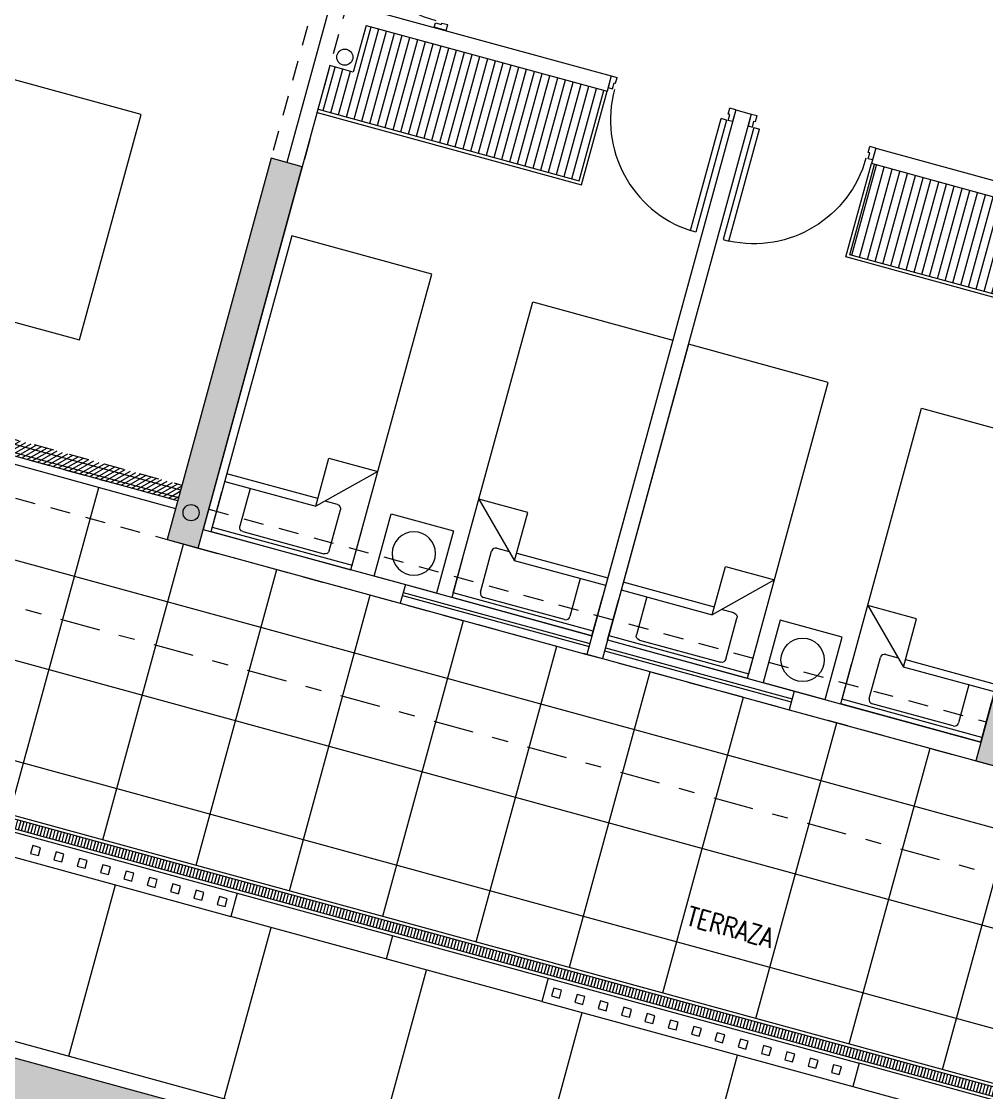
# Model space of a CAD drawing. Header units: millimetres. Extents: x 2471 to 2909, y 1327 to 1568.
# Drawn here: x 2585.56 to 2591.55, y 1352.32 to 1358.96 of the extents above; entities that cross this region are included whole.
import ezdxf
from ezdxf.enums import TextEntityAlignment as Align

# ---------------------------------------------------------------- set-up
doc = ezdxf.new("R2010")
doc.units = ezdxf.units.MM
for name, pattern in [('CONTINUO', [0]), ('HIDDEN2', [0.1875, 0.125, -0.0625]), ('TRAZO_Y_PUNTO2', [0.5, 0.25, -0.125, 0, -0.125])]:
    doc.linetypes.add(name, pattern=pattern)
doc.layers.get('0').update_dxf_attribs({"color": 251, "lineweight": 9})
for name, color, linetype, lineweight in [('A-BARANDAS', 251, 'Continuous', 13), ('A-JARDIN', 251, 'Continuous', 13), ('A-MOBILIARIO', 251, 'Continuous', 13), ('A-MURO BAJO', 251, 'Continuous', 13), ('A-MUROS', 251, 'Continuous', 13), ('A-PLACAS', 251, 'Continuous', 13), ('A-PUERTAS', 251, 'Continuous', 13), ('A-VIDRIOS', 251, 'Continuous', 13), ('A-VIGAS', 251, 'HIDDEN2', 13), ('A_50_TextoAmbiente', 251, 'Continuous', 13), ('ARBOLES', 251, 'Continuous', 13), ('CLOSET', 251, 'Continuous', 13), ('HATCH', 251, 'Continuous', 13), ('PERIMETRO EXISTENTE', 251, 'CONTINUO', 13), ('RED-PLUVIAL', 251, 'Continuous', 13)]:
    doc.layers.add(name, color=color, linetype=linetype, lineweight=lineweight)
doc.styles.add('ROMANS', font='romans.shx', dxfattribs={"width": 0.8})

# ---------------------------------------------------------------- blocks, each defined once
blk = doc.blocks.new('VEREDAS-EXTER_01')
at = {"layer": 'A-JARDIN'}
h = blk.add_hatch(dxfattribs=at)
h.set_pattern_fill('AR-SAND', color=256, scale=0.001)
h.paths.add_polyline_path([(1.3848, -1.2), (1.3848, -2.7), (22.7777, -2.7, 0.414214), (24.2777, -1.2)])
h.paths.add_polyline_path([(1.4197, -1.6256), (2.4357, -1.6256), (2.4357, -1.2656), (1.4197, -1.2656)], flags=24)
at = {"layer": 'A-MURO BAJO', "color": 252}
for p, q in [((8.1848, -1.1), (8.1848, 0)), ((9.1848, -1.1), (9.1848, 0)), ((10.1848, -1.1), (10.1848, 0)), ((11.1848, -1.1), (11.1848, 0)), ((12.1848, -1.1), (12.1848, 0)), ((0.1848, -1.1), (34.8277, -1.1))]:
    blk.add_line(p, q, dxfattribs=at)
at = {"layer": 'A-MURO BAJO', "color": 4}
blk.add_lwpolyline([(-9.3234, 18.4903), (-2.183, 18.8619), (-1.2132, 0.2221), (-2.7112, 0.1441, 0.399068), (0.2848, -2.7), (0.2848, -1.2), (34.8277, -1.2)], format="xyb", dxfattribs=at)
blk = doc.blocks.new('ESTR_PISO-1_PISO')
at = {"layer": 'HATCH'}
h = blk.add_hatch(color=256, dxfattribs=at)
h.dxf.hatch_style = 1
h.paths.add_polyline_path([(-21.6, -10), (-21.8, -10), (-21.8, -13.5), (-21.6, -13.5)])
h.paths.add_polyline_path([(-21.46, -5.2), (-22.16, -5.2), (-22.16, -5.45), (-21.46, -5.45)])
h.paths.add_polyline_path([(-21.6, -7.25), (-21.6, -7.5), (-29.75, -7.5), (-29.75, -12.9), (-30, -12.9), (-30, -7.25)])
h.paths.add_polyline_path([(-15.35, -5.8), (-15.35, -6.05), (-20.4, -6.05), (-20.4, -5.8)])
h.paths.add_polyline_path([(-18.3, -7.25), (-18.3, -7.5), (-16.25, -7.5), (-16.25, -14), (-16.05, -14), (-16.05, -7.25)])
h.paths.add_polyline_path([(-15.35, 0.2), (-15.35, 0.45), (-16.6, 0.45), (-16.6, 0.2)])
h.paths.add_polyline_path([(-7.15, -2), (-7.4, -2), (-7.4, 0), (-7.15, 0)])
h.paths.add_polyline_path([(-10.65, -3.35), (-10.85, -3.35), (-10.85, 0.45), (-10.65, 0.45)])
h.paths.add_polyline_path([(-7.4, -6), (-7.4, -6.25), (-6.2, -6.25), (-6.2, -6)])
h.paths.add_polyline_path([(0, 0), (-0.2, 0), (-0.2, -5.5), (0, -5.5)])
h.paths.add_polyline_path([(-0.2, -6), (0, -6), (0, -13.2), (-0.2, -13.2)])
h.paths.add_polyline_path([(-6.4, -13.7), (-6.15, -13.7), (-6.15, -11.15), (-6.4, -11.15)])
h.paths.add_polyline_path([(-10.85, -13.2), (-10.85, -9.8), (-10.65, -9.8), (-10.65, -13.2)])
h.paths.add_polyline_path([(-10.65, -5.05), (-10.9, -5.05), (-10.9, -6.05), (-10.65, -6.05)])
h.paths.add_polyline_path([(-27, -11.05), (-27, -13.5), (-26.8, -13.5), (-26.8, -11.05)])
h = blk.add_hatch(dxfattribs=at)
h.set_pattern_fill('ANSI31', color=256, scale=0.0075)
h.set_pattern_definition([(45, (-494.894266, -190.473816), (-0.0168379802, 0.0168379802), [])])
h.paths.add_polyline_path([(-29.75, -13.15), (-27, -13.15), (-27, -13.25), (-29.75, -13.25)])
at = {"layer": 'A-PLACAS', "elevation": 0}
for points in [[(-21.6, -10), (-21.8, -10), (-21.8, -13.5), (-21.6, -13.5)], [(-27, -11.05), (-27, -13.5), (-26.8, -13.5), (-26.8, -11.05)]]:
    blk.add_lwpolyline(points, close=True, dxfattribs=at)
at = {"layer": 'A-VIGAS'}
for p, q in [((-27, -7.5, 0), (-27, -11.05, 0)), ((-26.8, -7.5, 0), (-26.8, -11.05, 0)), ((-29.75, -13.15, 0), (-27, -13.15, 0)), ((-29.75, -13.25, 0), (-27, -13.25, 0)), ((-26.8, -13.25, 0), (-21.8, -13.25, 0)), ((-30, -13.5, 0), (-27, -13.5, 0)), ((-26.8, -13.5, 0), (-21.8, -13.5, 0))]:
    blk.add_line(p, q, dxfattribs=at)
blk = doc.blocks.new('1 PLAZA')
for p, q in [((-0.45, 0), (0.45, 0)), ((-0.45, 0), (-0.45, -0.2551)), ((0.45, 0), (0.45, -0.2551)), ((-0.2592, -0.0513), (0.2619, -0.0513)), ((-0.2859, -0.3221), (-0.2859, -0.0781)), ((0.2887, -0.0781), (0.2887, -0.3415)), ((-0.45, -0.3221), (0.1356, -0.3221)), ((0.45, -0.6318), (0.1356, -0.3221)), ((0.1356, -0.3221), (0.1356, -0.6318)), ((0.1356, -0.371), (-0.45, -0.371)), ((0.2619, -0.3683), (0.1825, -0.3683)), ((0.1356, -0.6318), (0.45, -0.6318))]:
    blk.add_line(p, q)
blk.add_lwpolyline([(-0.45, -1.9), (-0.45, -0.0287), (0.45, -0.0287), (0.45, -1.9)], close=True)
for centre, start, end in [((-0.2592, -0.0781), 90, 180), ((0.2619, -0.0781), 0, 90), ((0.2619, -0.3415), 270, 0)]:
    blk.add_arc(centre, 0.0267, start, end)
blk = doc.blocks.new('VELADOR')
blk.add_lwpolyline([(0, 0.4), (0, 0), (0.4, 0), (0.4, 0.4)], close=True)
blk.add_circle((0.2, 0.2), 0.1344)
blk = doc.blocks.new('P-80 MARCO 3.5x1.5')
at = {"layer": 'A-PUERTAS'}
for p, q in [((0.038, 0.0762), (0.038, 0.7962)), ((0.038, 0.7962), (0.073, 0.7962)), ((0.073, 0.7962), (0.073, 0.0762)), ((0.038, 0.0762), (0.073, 0.0762))]:
    blk.add_line(p, q, dxfattribs=at)
at = {"layer": 'A-PUERTAS', "linetype": 'Continuous'}
for p, q in [((0, 0), (0, 0.0762)), ((0, 0.0762), (0.028, 0.0762)), ((0.028, 0.0762), (0.028, 0.0382)), ((0.8, 0.0762), (0.772, 0.0762)), ((0.772, 0.0762), (0.772, 0.0382)), ((0.8, 0), (0.8, 0.0762)), ((0, 0), (0.038, 0)), ((0.028, 0.0382), (0.038, 0.0382)), ((0.038, 0.0382), (0.038, 0)), ((0.762, 0.0382), (0.762, 0)), ((0.772, 0.0382), (0.762, 0.0382)), ((0.8, 0), (0.762, 0))]:
    blk.add_line(p, q, dxfattribs=at)
at = {"layer": 'A-PUERTAS', "color": 7, "linetype": 'Continuous'}
blk.add_arc((0.0365, 0.0755), 0.7216, 0.05198, 87.09685, dxfattribs=at)
blk = doc.blocks.new('P-90 MARCO 3.5x1.5')
at = {"layer": 'A-PUERTAS'}
for p, q in [((0.038, 0.0762), (0.038, 0.8962)), ((0.038, 0.8962), (0.073, 0.8962)), ((0.073, 0.8962), (0.073, 0.0762)), ((0.038, 0.0762), (0.073, 0.0762))]:
    blk.add_line(p, q, dxfattribs=at)
at = {"layer": 'A-PUERTAS', "linetype": 'Continuous'}
for p, q in [((0, 0), (0, 0.0762)), ((0, 0.0762), (0.028, 0.0762)), ((0.028, 0.0762), (0.028, 0.0382)), ((0.9, 0.0762), (0.872, 0.0762)), ((0.872, 0.0762), (0.872, 0.0382)), ((0.9, 0), (0.9, 0.0762)), ((0.028, 0.0382), (0.038, 0.0382)), ((0.038, 0.0382), (0.038, 0)), ((0.862, 0.0382), (0.862, 0)), ((0.872, 0.0382), (0.862, 0.0382)), ((0, 0), (0.038, 0)), ((0.9, 0), (0.862, 0))]:
    blk.add_line(p, q, dxfattribs=at)
at = {"layer": 'A-PUERTAS', "color": 7, "linetype": 'Continuous'}
blk.add_arc((0.038, 0.0762), 0.82, 0, 87.55371, dxfattribs=at)
blk = doc.blocks.new('CAMA 2PLAZAS C_VELADOR')
at = {"layer": 'A-MOBILIARIO'}
for p, q in [((-1.8499, 0), (-0.3999, 0)), ((-1.8499, -0.06), (-1.8499, 0)), ((-0.3999, 0), (-0.3999, -0.06))]:
    blk.add_line(p, q, dxfattribs=at)
at = {"layer": 'A-MOBILIARIO', "linetype": 'Continuous'}
for p, q in [((-1.8499, -0.06), (-0.3999, -0.06)), ((-1.8499, -1.9), (-1.8499, -0.06)), ((-0.3999, -0.06), (-0.3999, -1.9)), ((-1.6633, -0.3958), (-1.6633, -0.1184)), ((-1.6327, -0.0878), (-1.2086, -0.0878)), ((-1.1779, -0.1184), (-1.1779, -0.3958)), ((-1.0719, -0.3958), (-1.0719, -0.1184)), ((-1.0413, -0.0878), (-0.6172, -0.0878)), ((-0.5866, -0.1184), (-0.5866, -0.4118)), ((-1.8499, -0.396), (-0.7546, -0.396)), ((-0.3999, -0.7507), (-0.7546, -0.396)), ((-0.7546, -0.396), (-0.7546, -0.7507)), ((-0.7546, -0.452), (-1.8499, -0.452)), ((-0.6172, -0.4424), (-0.7082, -0.4424)), ((-0.7546, -0.7507), (-0.3999, -0.7507)), ((-0.3999, -1.9), (-1.8499, -1.9))]:
    blk.add_line(p, q, dxfattribs=at)
at = {"layer": 'A-MOBILIARIO'}
for points in [[(-2.2499, -0.4), (-1.8499, -0.4), (-1.8499, 0), (-2.2499, 0)], [(-0.4, -0.4), (0, -0.4), (0, 0), (-0.4, 0)]]:
    blk.add_lwpolyline(points, close=True, dxfattribs=at)
for centre in [(-2.0499, -0.2), (-0.2, -0.2)]:
    blk.add_circle(centre, 0.1344, dxfattribs=at)
at = {"layer": 'A-MOBILIARIO', "linetype": 'Continuous'}
for centre, start, end in [((-1.6327, -0.1184), 90, 180), ((-1.2086, -0.1184), 0, 90), ((-1.0413, -0.1184), 90, 180), ((-0.6172, -0.1184), 0, 90), ((-0.6172, -0.4118), 270, 0)]:
    blk.add_arc(centre, 0.0306, start, end, dxfattribs=at)
blk = doc.blocks.new('TORRE-B_PLAN-GEN')
at = {"layer": 'HATCH'}
h = blk.add_hatch(dxfattribs=at)
h.set_pattern_fill('_USER', color=256, scale=0.05, angle=90, pattern_type=0)
h.set_pattern_definition([(90, (-30, 1.5), (-0.05, 2e-18), [])])
h.paths.add_polyline_path([(-26.65, 5.55), (-26.65, 5.25), (-26.8, 5.25), (-26.8, 4.97), (-25.12, 4.97), (-25.12, 5.55)])
h = blk.add_hatch(dxfattribs=at)
h.set_pattern_fill('_USER', color=256, scale=0.05, angle=90, pattern_type=0)
h.set_pattern_definition([(90, (-29.95, 1.5), (-0.05, 2e-18), [])])
h.paths.add_polyline_path([(-21.8, 5.25), (-21.95, 5.25), (-21.95, 5.55), (-23.38, 5.55), (-23.38, 4.97), (-21.8, 4.97)])
at = {"layer": 'A-MURO BAJO', "color": 4}
for p, q in [((-29.75, 2.47, 0), (-27, 2.47, 0)), ((-29.75, 2.35, 0), (-27, 2.35, 0))]:
    blk.add_line(p, q, dxfattribs=at)
at = {"layer": 'A-MURO BAJO'}
for p, q in [((-25.5, 2.27, 0), (-24.3, 2.27, 0)), ((-24.2, 2.27, 0), (-23, 2.27, 0)), ((-25.5, 2.15, 0), (-24.3, 2.15, 0)), ((-24.2, 2.15, 0), (-23, 2.15, 0))]:
    blk.add_line(p, q, dxfattribs=at)
at = {"layer": 'A-MUROS'}
for p, q in [((-26.9, 5.65, 0), (-26.9, 4.6, 0)), ((-26.9, 5.65, 0), (-25.1, 5.65, 0)), ((-25.1, 5.65, 0), (-25.1, 5.55, 0)), ((-24.3, 5.65, 0), (-24.3, 2.15, 0)), ((-24.3, 5.65, 0), (-24.2, 5.65, 0)), ((-24.2, 5.65, 0), (-24.2, 2.15, 0)), ((-23.4, 5.65, 0), (-21.6, 5.65, 0)), ((-23.4, 5.65, 0), (-23.4, 5.55, 0)), ((-26.65, 5.55, 0), (-25.1, 5.55, 0)), ((-26.65, 5.55, 0), (-26.65, 5.25, 0)), ((-21.95, 5.55, 0), (-23.4, 5.55, 0)), ((-26.8, 5.25, 0), (-26.8, 2.27, 0)), ((-26.65, 5.25, 0), (-26.8, 5.25, 0)), ((-21.8, 5.25, 0), (-21.8, 2.27, 0)), ((-27, 4.6, 0), (-27, 2.15, 0)), ((-26.9, 4.6, 0), (-27, 4.6, 0)), ((-26.8, 2.27, 0), (-25.5, 2.27, 0)), ((-25.5, 2.27, 0), (-25.5, 2.15, 0)), ((-23, 2.27, 0), (-21.8, 2.27, 0)), ((-23, 2.27, 0), (-23, 2.15, 0)), ((-27, 2.15, 0), (-25.5, 2.15, 0)), ((-24.3, 2.15, 0), (-24.2, 2.15, 0)), ((-23, 2.15, 0), (-21.6, 2.15, 0))]:
    blk.add_line(p, q, dxfattribs=at)
at = {"layer": 'A-VIDRIOS'}
for p, q in [((-29.75, 2.42, 0), (-27, 2.42, 0)), ((-29.75, 2.4, 0), (-27, 2.4, 0)), ((-25.5, 2.22, 0), (-24.3, 2.22, 0)), ((-25.5, 2.2, 0), (-24.3, 2.2, 0)), ((-24.2, 2.22, 0), (-23, 2.22, 0)), ((-24.2, 2.2, 0), (-23, 2.2, 0))]:
    blk.add_line(p, q, dxfattribs=at)
at = {"layer": 'CLOSET', "elevation": 0}
for points in [[(-26.8, 4.95), (-25.1, 4.95), (-25.1, 5.55)], [(-26.8, 4.97), (-25.12, 4.97), (-25.12, 5.55)], [(-21.8, 4.95), (-23.4, 4.95), (-23.4, 5.55)], [(-21.8, 4.97), (-23.38, 4.97), (-23.38, 5.55)]]:
    blk.add_lwpolyline(points, dxfattribs=at)
at = {"layer": 'RED-PLUVIAL'}
for centre in [(-26.725, 5.325, 0), (-26.9, 2.35, 0)]:
    blk.add_circle(centre, 0.05, dxfattribs=at)
blk.add_blockref('ESTR_PISO-1_PISO', (0, 15.65, 0))
at = {"layer": 'A-MOBILIARIO', "extrusion": (-4.49068e-08, 3.60286e-08, -1), "zscale": -1, "rotation": 270}
blk.add_blockref('CAMA 2PLAZAS C_VELADOR', (29.75, 2.8001, 0), dxfattribs=at)
at = {"layer": 'A-MOBILIARIO', "extrusion": (4.49068e-08, 3.60286e-08, -1), "zscale": -1, "rotation": 180}
for name, p in [('1 PLAZA', (26.3, 2.27, 0)), ('1 PLAZA', (23.75, 2.27, 0)), ('VELADOR', (25.7, 2.67, 0))]:
    blk.add_blockref(name, p, dxfattribs=at)
at = {"layer": 'A-MOBILIARIO', "extrusion": (4.49068e-08, -3.60286e-08, 1), "rotation": 180}
for name, p in [('1 PLAZA', (-24.75, 2.27, 0)), ('1 PLAZA', (-22.25, 2.27, 0)), ('VELADOR', (-22.8, 2.67, 0))]:
    blk.add_blockref(name, p, dxfattribs=at)
at = {"layer": 'A-PUERTAS', "linetype": 'Continuous', "extrusion": (3.60285e-08, -4.49067e-08, -1), "zscale": -1, "rotation": 270.0000000082949}
blk.add_blockref('P-90 MARCO 3.5x1.5', (26.1619, 6.55, 0), dxfattribs=at)
at = {"layer": 'A-PUERTAS', "linetype": 'Continuous', "extrusion": (4.49068e-08, -3.60286e-08, 1), "rotation": 180}
blk.add_blockref('P-80 MARCO 3.5x1.5', (-24.3, 5.65, 0), dxfattribs=at)
at = {"layer": 'A-PUERTAS', "linetype": 'Continuous', "extrusion": (4.49068e-08, 3.60286e-08, -1), "zscale": -1, "rotation": 180}
blk.add_blockref('P-80 MARCO 3.5x1.5', (24.2, 5.65, 0), dxfattribs=at)
blk = doc.blocks.new('terraza esquina')
at = {"layer": 'ARBOLES'}
h = blk.add_hatch(dxfattribs=at)
h.set_pattern_fill('_USER', color=251, scale=0.6, angle=90, double=1, pattern_type=0)
h.set_pattern_definition([(90, (20.024, 5.3284), (-0.6, -1e-16), []), (180, (20.024, 5.3284), (-7e-17, -0.6), [])])
h.paths.add_polyline_path([(33.724, 5.3284), (33.724, 6.7284), (31.424, 6.7284), (31.424, 7.4784), (28.274, 7.4784), (28.274, 7.2284), (22.874, 7.2284), (22.874, 7.4284), (20.124, 7.4284), (20.124, 5.3484), (21.9898, 5.3284)])
at = {"layer": 'RED-PLUVIAL'}
h = blk.add_hatch(dxfattribs=at)
h.set_pattern_fill('_USER', color=251, scale=0.02, angle=90, pattern_type=0)
h.set_pattern_definition([(90, (33.703977, 5.308404), (-0.02, 1e-18), [])])
h.paths.add_polyline_path([(20.044, 5.3084), (33.704, 5.3084), (33.704, 5.2484), (20.044, 5.2484)])
at = {"color": 4}
for p, q in [((21.874, 5.2284), (23.874, 5.2284)), ((25.874, 5.2284), (27.874, 5.2284)), ((21.874, 5.0784), (23.874, 5.0784)), ((25.874, 5.0784), (27.874, 5.0784))]:
    blk.add_line(p, q, dxfattribs=at)
at = {"color": 3}
for p, q in [((23.874, 5.2284), (23.874, 5.0784)), ((25.874, 5.2284), (25.874, 5.0784))]:
    blk.add_line(p, q, dxfattribs=at)
at = {"color": 251}
blk.add_line((24.874, 5.2284), (24.874, 5.0784), dxfattribs=at)
at = {"color": 3}
for points in [[(23.874, 5.2284), (25.874, 5.2284)], [(25.874, 5.0784), (23.874, 5.0784)]]:
    blk.add_lwpolyline(points, dxfattribs=at)
blk.add_lwpolyline([(27.874, 5.2284), (27.874, 5.0784), (29.874, 5.0784), (29.874, 5.2284)], close=True, dxfattribs=at)
at = {"layer": 'A-BARANDAS'}
for points in [[(22.574, 5.1784), (22.574, 5.1284), (22.624, 5.1284), (22.624, 5.1784)], [(22.724, 5.1784), (22.724, 5.1284), (22.774, 5.1284), (22.774, 5.1784)], [(22.874, 5.1784), (22.874, 5.1284), (22.924, 5.1284), (22.924, 5.1784)], [(23.024, 5.1784), (23.024, 5.1284), (23.074, 5.1284), (23.074, 5.1784)], [(23.174, 5.1784), (23.174, 5.1284), (23.224, 5.1284), (23.224, 5.1784)], [(23.324, 5.1784), (23.324, 5.1284), (23.374, 5.1284), (23.374, 5.1784)], [(23.474, 5.1784), (23.474, 5.1284), (23.524, 5.1284), (23.524, 5.1784)], [(23.624, 5.1784), (23.624, 5.1284), (23.674, 5.1284), (23.674, 5.1784)], [(23.774, 5.1784), (23.774, 5.1284), (23.824, 5.1284), (23.824, 5.1784)]]:
    blk.add_lwpolyline(points, close=True, dxfattribs=at)
at = {"layer": 'A-BARANDAS', "elevation": 0}
for points in [[(25.924, 5.1784), (25.924, 5.1284), (25.974, 5.1284), (25.974, 5.1784)], [(26.074, 5.1784), (26.074, 5.1284), (26.124, 5.1284), (26.124, 5.1784)], [(26.224, 5.1784), (26.224, 5.1284), (26.274, 5.1284), (26.274, 5.1784)], [(26.374, 5.1784), (26.374, 5.1284), (26.424, 5.1284), (26.424, 5.1784)], [(26.524, 5.1784), (26.524, 5.1284), (26.574, 5.1284), (26.574, 5.1784)], [(26.674, 5.1784), (26.674, 5.1284), (26.724, 5.1284), (26.724, 5.1784)], [(26.824, 5.1784), (26.824, 5.1284), (26.874, 5.1284), (26.874, 5.1784)], [(26.974, 5.1784), (26.974, 5.1284), (27.024, 5.1284), (27.024, 5.1784)], [(27.124, 5.1784), (27.124, 5.1284), (27.174, 5.1284), (27.174, 5.1784)], [(27.274, 5.1784), (27.274, 5.1284), (27.324, 5.1284), (27.324, 5.1784)], [(27.424, 5.1784), (27.424, 5.1284), (27.474, 5.1284), (27.474, 5.1784)], [(27.574, 5.1784), (27.574, 5.1284), (27.624, 5.1284), (27.624, 5.1784)], [(27.724, 5.1784), (27.724, 5.1284), (27.774, 5.1284), (27.774, 5.1784)]]:
    blk.add_lwpolyline(points, close=True, dxfattribs=at)
at = {"layer": 'PERIMETRO EXISTENTE', "color": 10, "linetype": 'TRAZO_Y_PUNTO2'}
blk.add_lwpolyline([(7.5409, 26.1575), (15.3276, 26.6163), (16.3702, 6.5784), (60.2719, 6.5784)], dxfattribs=at)
at = {"layer": 'RED-PLUVIAL', "color": 251}
blk.add_lwpolyline([(20.024, 5.3284), (33.724, 5.3284)], dxfattribs=at)
blk.add_lwpolyline([(20.044, 5.3084), (33.704, 5.3084), (33.704, 5.2484), (20.044, 5.2484)], close=True, dxfattribs=at)
at = {"layer": 'A_50_TextoAmbiente', "color": 3, "linetype": 'ByBlock', "style": 'ROMANS', "text_generation_flag": 6, "width": 0.8}
blk.add_text('TERRAZA', height=0.12, rotation=180, dxfattribs=at).set_placement((26.8798, 5.772), align=Align.CENTER)

msp = doc.modelspace()

# ---------------------------------------------------------------- block references
at = {"rotation": 344.7077915635685}
msp.add_blockref('VEREDAS-EXTER_01', (2578.2481, 1355.7618, 0), dxfattribs=at)

# ---------------------------------------------------------------- next in the draw order: block references
at = {"rotation": 344.7077888221265}
msp.add_blockref('TORRE-B_PLAN-GEN', (2611.9392, 1346.5499, 0), dxfattribs=at)

# ---------------------------------------------------------------- next in the draw order: block references
at = {"rotation": 344.7077919424826}
msp.add_blockref('terraza esquina', (2562.489, 1354.806, 0), dxfattribs=at)

doc.saveas('drawing.dxf')
